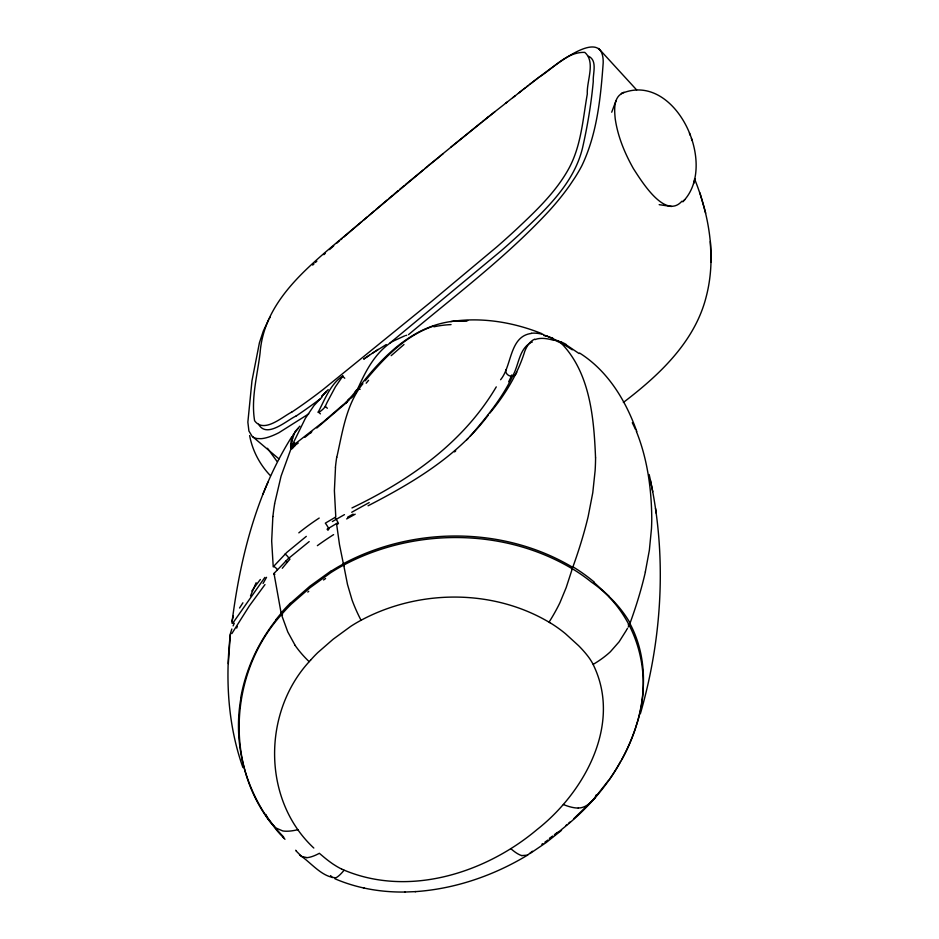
<?xml version="1.0" encoding="UTF-8"?>
<svg xmlns="http://www.w3.org/2000/svg" width="939" height="939" viewBox="0 0 939 939"><rect width="100%" height="100%" fill="white"/><g stroke="black" fill="none" stroke-linecap="round" stroke-linejoin="round"><path stroke-width="1.41" d="M595.549 457.845C593.964 419.111 590.42 374.943 562.966 345A383.429 126.284 -47.2 0 0 560.184 342.688L552.496 339.12M231.839 629.001L230.407 633.567C225.254 678.439 227.719 724.685 242.908 767.503M694.52 178.809C709.426 215.712 716.398 257.415 706.269 296.478C695.001 341.784 659.155 375.201 623.343 402.467M228.318 663.568L230.348 634.365M335.493 467.575L334.39 490.698L335.786 516.99L325.328 523.164A5.681 1.009 57.9 0 1 328.932 529.162M272.862 516.473L271.676 541.017L273.226 566.816L286.818 552.402L306.302 536.369M342.852 376.034L335.423 386.798L327.159 402.291L325.27 406.329L327.347 408.254M291.853 436.647C256.582 492.67 240.079 558.118 231.91 623.132M291.583 443.454L292.029 441.142M336.772 457.399C342.477 432.398 346.151 404.157 362.9 383.699M274.575 503.82L281.09 476.085L291.407 447.68M231.945 621.172L233.342 615.984M292.522 438.724L295.022 431.694L299.881 426.142M292.428 439.252L292.123 440.767M684.062 200.418C718.276 162.787 674.284 70.554 621.36 93.618M290.961 441.729L293.144 434.698L298.226 428.384M645.328 571.945L649.365 550.184L651.466 528.716A743.582 244.915 -47.2 0 0 651.76 518.598C651.525 488.984 647.441 458.913 636.337 431.306M292.498 443.959L291.841 447.246A59.967 5.646 -51.6 0 1 290.82 447.516M290.691 442.973L290.644 447.75M693.581 183.727L694.895 178.598M622.451 93.137C613.284 97.691 614.411 110.074 615.198 118.643C617.721 136.355 624.693 153.163 633.438 168.668C641.184 180.558 665.105 220.137 681.902 201.216M236.722 628.097L237.215 626.43M640.398 713.628C662.723 636.337 667.124 553.177 649.166 474.524M635.867 726.622C654.553 674.941 637.217 613.32 591.347 582.051A165.957 144.723 4.4 0 0 572.309 568.741M635.703 727.443C629.506 746.059 620.479 763.736 609.223 779.804M611.712 112.21L616.066 100.555M596.382 794.664L595.349 797.176L608.366 780.602M262.85 494.337L267.991 482.165M233.107 625.89L234.269 623.25M500.581 379.732C512.095 366.034 509.196 336.256 531.415 333.427M489.712 413.266C505.041 394.861 517.729 374.18 524.795 351.209C526.744 346.327 529.702 341.362 534.702 339.143M571.722 569.398L572.778 567.402C503.914 526.216 413.782 526.157 343.369 563.705L344.296 565.759M268.601 319.906L263.378 330.892L259.434 342.712L251.969 380.8L247.861 422.151L248.917 431.024L252.168 436.365A95.402 27.935 -46.2 0 0 257.075 438.536L261.019 438.677A88.454 25.905 -46.2 0 0 278.93 432.691L308.731 413.864M621.63 759.874C644.518 718.969 652.734 666.244 629.916 623.531A595.901 196.298 -47.2 0 0 645.398 571.886M629.412 624.916L628.261 626.982M269.317 318.603L270.056 317.288M627.487 628.355L626.888 629.4M626.501 630.092L619.094 641.83L610.373 651.76A51.88 22.466 -26.7 0 1 593.295 664.307M620.667 761.341C605.96 788.279 584.927 811.179 560.876 830.064M496.273 386.88C463.08 442.962 409.744 480.146 351.972 507.94M358.651 387.584C382.619 356.515 412.82 325.516 454.018 321.15M358.088 388.323L356.996 389.755M264.892 577.379L232.59 623.449M231.792 633.672L249.398 605.831L264.986 584.574M275.808 619.799L281.148 613.237L274 573.436L288.12 558.764L309.177 541.592M355.717 391.387L351.902 395.941A63.23 13.404 -34.4 0 1 350.2 397.772L347.876 400.214M488.397 414.932C457.739 456.096 412.89 482.669 368.076 505.781M365.177 380.8C384.004 358.287 405.038 335.622 433.642 326.056M356.257 392.314L354.261 394.662M274 573.436L273.648 573.858A5.681 3.146 39.6 0 0 274.881 574.304M549.127 622.029A51.88 12.946 -58.3 0 0 559.926 602.721L566.158 587.661L572.285 568.776C503.644 527.788 413.876 527.718 343.697 565.102A175.217 152.799 4.4 0 0 330.598 572.79L310.21 587.603L291.454 603.965A175.429 152.987 4.4 0 0 281.477 614.634C231.123 670.387 223.846 760.543 269.622 821.214M310.539 660.246C262.251 711.234 261.911 799.793 313.814 848.034M470.251 436.095C486.602 417.256 502.658 397.549 513.293 374.825C518.903 364.273 519.208 349.026 530.77 342.688M352.571 396.551L350.94 398.3M594.962 798.044C590.514 802.88 585.314 808.103 578.248 807.998M466.836 439.769L467.998 438.536M532.401 851.227L527.507 855.171C493.679 875.582 455.309 888.81 415.801 891.604L415.12 891.639M326.479 391.422L321.701 396.411L328.227 389.615M683.662 200.793L682.688 201.803L684.766 199.678M290.28 603.401L309.87 586.218L331.291 570.759M391.176 355.658L403.981 344.519M312.675 265.115L314.072 263.777M346.914 402.303L316.795 428.008M315.457 262.462L316.854 261.148M343.909 404.075L323.591 421.658L293.003 445.509M454.582 451.917L455.72 450.861M322.136 396.892L313.978 405.589L305.375 418.301L294.071 441.365L292.24 445.685L292.522 448.208M329.495 249.61L333.721 245.842M573.612 818.855L591.3 801.73A182.295 158.996 3.9 0 0 595.279 797.129M336.549 243.365L339.355 240.912M340.763 239.691L342.172 238.471M343.568 237.262L361.808 221.639M368.827 215.63L374.45 210.817M375.858 209.62L387.103 200.007M568.928 822.916L569.867 822.106M363.217 220.442L367.431 216.839M388.511 198.81L392.725 195.242M394.134 194.044L398.336 190.511M566.076 825.322L567.027 824.524M399.744 189.338L403.946 185.828M405.355 184.666L423.548 169.724M439.957 156.144L480.897 122.821M450.861 147.153L492.036 114.006M443.138 153.691L428.794 165.323M438.936 157.142L425.25 168.21M389.955 343.052L501.027 250.901A278.789 81.646 -46.2 0 0 520.288 233.611C545.829 209.444 573.929 183.516 582.52 147.986C587.497 126.108 591.206 103.877 593.272 81.529C592.697 73.676 597.767 60.389 588.483 56.246M408.512 334.636C456.342 294.576 506.579 256.77 549.139 210.876A88.454 25.905 -46.2 0 0 569.891 185.136L574.926 177.612A95.402 27.935 -46.2 0 0 581.84 165.745C597.087 133.878 600.678 97.75 603.19 62.878C603.941 27.794 562.015 60.483 550.207 68.864A261.864 76.693 -46.2 0 0 544.726 72.925L532.859 81.916M427.738 166.309L342.582 237.673C306.431 268.131 263.988 301.9 260.091 352.864C257.439 375.224 250.889 398.253 254.598 420.731C263.941 433.736 282.193 416.881 291.642 412.139M307.792 592.075L308.743 591.3M310.445 433.149L311.185 432.55M559.902 830.851L554.972 834.736M482.294 121.706L487.857 117.293M561.545 830.322L546.216 842.529L530.03 853.528M505.464 103.407L507.412 101.882M494.818 111.811L487.67 117.398M515.171 95.778L492.799 113.361M518.445 93.196L522.6 89.98M512.87 97.633L521.204 91.071M298.273 442.997L292.581 447.128M524.995 88.055L537.812 78.148M523.352 89.334L525.371 87.797M521.72 90.625L523.985 88.888M526.626 86.775L528.258 85.496M557.379 832.388L554.409 834.689M529.526 84.545L532.284 82.397M628.203 624.858L629.916 623.531M538.963 77.233C553.376 68.43 566.687 51.821 584.774 52.373C595.901 61.962 586.511 81.165 587.309 93.947C582.79 119.605 581.171 146.942 567.978 170.076C554.855 193.188 535.265 211.545 516.098 229.585A278.789 81.646 -46.2 0 1 496.837 246.875L431.928 301.137L323.016 389.591A254.657 74.58 -46.2 0 1 291.606 412.244M552.989 836.262L549.972 838.527M552.414 836.203L549.397 838.433M547.918 840.029L544.878 842.189M323.544 579.973L325.587 578.53M372.419 353.24L386.246 344.566M369.403 355.247L363.675 359.121L378.135 349.367M541.826 844.278L542.848 843.586M295.832 416.153C287.076 420.12 266.606 438.971 258.589 424.217M336.538 523.539L339.495 544.655L343.369 563.705M347.571 517.236L353.134 514.103M621.63 93.477L623.966 92.245M527.507 855.171L521.849 855.57M531.509 342.348L532.284 342.054M404.674 335.857L392.713 341.35A435.473 157.623 50.6 0 0 388.64 344.12C373.851 355.259 365.118 372.102 357.806 388.687L360.071 389.368M405.683 335.563L406.716 335.282M450.814 321.596C481.531 316.924 513.011 322.112 541.697 333.58M454.687 321.138L457.833 320.786M334.883 878.74C356.914 888.259 381.07 892.379 405.002 892.027M456.647 320.962L467.716 320.645M458.619 320.845L466.706 320.821M404.603 892.05L415.801 891.604M342.817 375.964C330.587 383.722 324.882 399.451 318.333 411.939L320.41 413.864M306.771 857.6L301.536 856.427L296.395 851.239M659.178 204.667L671.538 206.498M363.487 887.965L364.297 888.13M547.132 336.221L559.315 341.491L572.309 349.836M543.681 334.941L552.167 338.005M557.496 340.822L561.217 342.383M552.332 338.087L553.188 338.463M341.632 869.068C406.845 897.966 484.594 873.74 537.038 829.571C585.126 791.835 622.991 722.384 592.345 662.922A66.188 57.713 4.4 0 0 588.025 656.361L586.969 655.023A119.007 103.783 4.4 0 0 585.232 652.898A128.502 112.058 4.4 0 0 578.6 645.68L565.489 633.731A131.225 114.441 4.4 0 0 549.996 622.698M344.05 870.277A51.88 10.399 -64.2 0 1 335.998 877.742C321.877 877.413 310.762 862.143 299.576 855.006M566.381 344.977L579.105 353.557M549.961 622.733C492.928 588.495 418.101 589.199 360.083 620.785A135.873 118.49 4.4 0 0 350.74 626.36L333.192 639.189L317.746 652.64A135.251 117.95 4.4 0 0 310.527 660.246M579.586 353.041C607.85 370.858 625.844 400.66 636.795 431.541M332.347 877.589L330.575 875.606M278.965 458.913L252.99 436.987M593.835 582.297L608.895 596.019M342.676 376.316L344.754 378.241M284.963 839.313L283.261 837.248M283.648 837.952L281.911 836.133M598.671 48.464L636.63 89.909M281.054 835.205L277.721 831.461M270.455 475.709C259.845 464.688 252.427 450.626 249.633 435.567M281.148 613.237L282.569 614.881M277.31 830.992L267.85 818.691M276.958 461.319L267.474 448.267M269.681 821.308L275.573 827.858L282.768 830.945A51.88 20.998 -33.5 0 0 297.921 829.653M296.278 851.063L295.691 850.229M267.509 817.998L264.105 812.834M295.151 645.386L287.803 631.982L281.477 614.634M263.8 812.364L262.615 810.463A205.031 178.633 5 0 1 240.994 697.759M632.287 422.691L635.574 429.534M689.414 132.998L690.318 135.416M691.374 138.362L692.231 140.662M699.931 192.859L705.67 213.165M650.246 479.712L652.746 491.66M343.697 565.102L347.489 584.422L352.043 599.962A51.88 14.601 62.9 0 0 360.963 620.104M655.504 508.41L656.291 513.328M711.14 262.192L710.365 241.499M320.481 398.688A254.657 74.58 -46.2 0 1 295.785 416.259M323.861 254.68A261.864 76.693 -46.2 0 1 325.258 253.401M306.724 857.671A51.88 17.09 -47.2 0 0 319.354 853.305L322.57 856.016A122.903 107.187 4.4 0 0 333.591 864.455L334.378 864.925A65.671 57.267 4.4 0 0 341.632 869.08M521.884 855.64A51.88 15.881 59.5 0 1 510.992 848.809M578.295 808.056A51.88 21.116 41.8 0 1 563.377 804.512M309.119 661.631A51.88 21.233 41.3 0 1 295.104 645.375M281.007 613.155A164.677 142.728 3.2 0 1 290.151 603.308M572.72 567.438A644.154 212.12 -47.2 0 0 588.178 516.45L592.779 492.705L595.115 470.732A747.796 246.264 -47.2 0 0 595.572 457.833M573.13 566.945A166.215 144.993 4.6 0 1 594.141 582.016M331.455 570.959A165.311 143.421 3.1 0 1 343.521 563.916M267.556 817.951A643.72 212.026 -47.2 0 1 265.948 814.5M283.637 836.966A166.215 145.099 4.5 0 1 267.779 817.857M240.748 697.724A221.475 193.211 5 0 1 276.031 619.951M608.683 596.183A131.883 114.535 5.2 0 1 630.28 623.379M273.578 566.393A5.681 3.146 39.6 0 1 277.439 569.703M251.84 590.96A192.19 49.403 -40 0 1 260.349 579.492M516.767 372.137A5.681 5.294 24.5 0 1 510.253 376.058A5.681 5.294 24.5 0 1 505.734 369.661M337.84 524.091A5.681 0.599 60.3 0 1 337.195 523.164L327.101 529.185A5.681 1.009 57.9 0 0 328.075 530.3M335.07 517.389A5.681 0.599 60.3 0 1 338.463 523.493M298.825 532.859A150.886 81.658 -25.5 0 1 319.19 518.058M286.982 561.886A5.681 2.571 46.7 0 1 285.526 561.158M285.022 554.08A5.681 2.571 46.7 0 1 288.848 558.2M250.513 595.913A209.479 6.268 -64.9 0 1 256.136 582.72M263.073 583.471A447.293 17.724 -56.9 0 1 266.547 577.309M242.919 602.791A222.543 9.061 -62.2 0 1 239.551 608.014M282.275 568.271A184.678 34.086 -43.8 0 1 289.998 559.069M535.089 339.589A176.931 44.462 47.1 0 1 553.317 340.211M531.286 333.263A168.633 44.649 48.6 0 1 543.364 334.495M332.383 521.544A190.194 26.773 -29.1 0 1 344.46 514.631M351.714 512.283A177.635 15.552 -29.3 0 1 369.215 502.565M511.814 374.954A570.595 134.312 -26.7 0 1 508.68 381.75M346.655 518.938A181.063 7.817 -29 0 1 355.212 514.185M317.37 545.653A153.35 68.535 -27.7 0 1 333.603 534.631M560.853 341.796A106.318 29.003 50.2 0 1 565.994 344.296M335.411 467.493A742.139 268.683 50.6 0 1 336.69 457.316M291.524 448.396A57.115 5.153 -49.9 0 1 291.09 448.067M292.17 438.806A286.008 10.282 -67.3 0 1 292.604 438.349M291.853 448.995A42.724 1.279 -40.7 0 1 295.069 445.661M304.858 437.374A60.354 0.88 -38.6 0 1 311.854 431.694M348.979 399.239A59.58 10.153 -36.5 0 1 344.977 403.124M354.12 394.72A72.491 15.74 -33.8 0 1 352.43 396.622M366.187 383.206A286.008 98.043 -19.4 0 1 368.581 380.33M433.9 326.807A275.855 162.013 67.6 0 1 451.049 324.601M272.92 516.532A751.74 272.463 50.5 0 1 274.634 503.879M543.669 335.458A239.668 78.935 -47.2 0 1 547.038 336.326M356.503 390.014A145.815 29.332 -35.3 0 1 355.224 391.645M349.766 399.251A57.396 9.66 -36.9 0 1 345.763 403.254M293.719 444.64A55.131 5.071 -49.5 0 1 292.663 445.18M294.6 442.703A87.28 8.979 -49.8 0 1 290.844 444.335M293.813 446.142A86.74 9.977 -46.8 0 1 292.24 446.811M325.375 406.247A4.824 0.822 -41.7 0 1 321.302 410.625A4.824 0.822 -41.7 0 1 318.145 412.092"/></g></svg>
